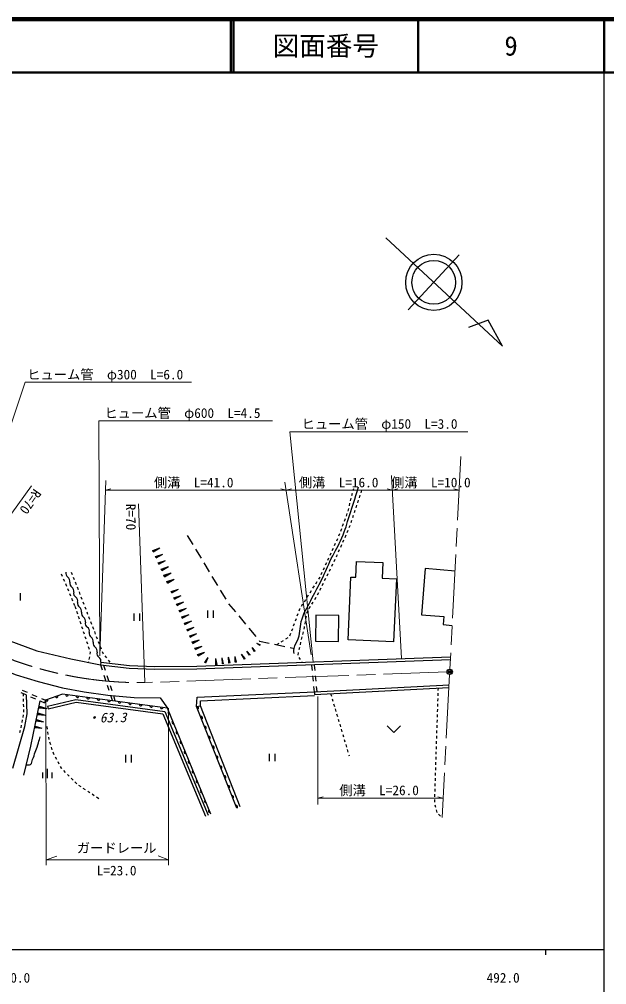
# Model space of a CAD drawing. Units: millimetres, scale not verified. Extents: x 40000 to 680000, y 20000 to 380000.
# Drawn here: x 468912 to 579500, y 198357 to 380000 of the extents above; entities that cross this region are included whole.
import ezdxf
from ezdxf.enums import TextEntityAlignment as Align

# ---------------------------------------------------------------- set-up
doc = ezdxf.new("R2010")
doc.units = ezdxf.units.MM
doc.header["$LTSCALE"] = 1000
doc.header["$PDMODE"] = 32
doc.header["$PDSIZE"] = 500
doc.linetypes.add('CHAIN', pattern=[18.5, 12, -1.5, 3.5, -1.5])
for name, color, linetype, lineweight in [('M-BGD', 7, 'Continuous', 25), ('M-BMK', 2, 'CHAIN', 13), ('M-BMK-SRVR', 3, 'Continuous', 25), ('M-STR-HTXT', 7, 'Continuous', 13), ('M-TTL', 2, 'Continuous', 140), ('M-TTL-BAND', 7, 'Continuous', 25), ('M-TTL-LINE', 7, 'Continuous', 50), ('M-TTL-TXT', 7, 'Continuous', 50)]:
    doc.layers.add(name, color=color, linetype=linetype, lineweight=lineweight)
doc.layers.add('M-OTRS', color=6, linetype='Continuous')
doc.styles.add('ＭＳ ゴシック', font='')
doc.styles.get('ＭＳ ゴシック').set_extended_font_data('MS Gothic')

msp = doc.modelspace()

# ---------------------------------------------------------------- linework, layer by layer
at = {"layer": 'M-BGD'}
for p, q in [((537890, 338910), (559885, 318508)), ((551747, 335684), (542146, 325334)), ((557203, 323402), (553509, 322015)), ((559885, 318508), (557203, 323402)), ((531536, 290385), (531657, 290871)), ((531778, 291356), (531867, 291712)), ((533355, 291404), (533200, 290929)), ((531050, 288445), (531172, 288930)), ((531293, 289415), (531414, 289900)), ((532732, 289503), (532576, 289028)), ((533044, 290453), (532888, 289978)), ((530488, 286529), (530664, 286997)), ((530808, 287475), (530929, 287960)), ((532108, 287603), (531952, 287128)), ((532420, 288553), (532264, 288078)), ((530137, 285593), (530313, 286061)), ((531484, 285703), (531328, 285228)), ((531796, 286653), (531640, 286178)), ((529435, 283720), (529610, 284188)), ((529786, 284656), (529961, 285124)), ((530776, 283835), (530574, 283378)), ((531149, 284680), (530977, 284293)), ((531172, 284753), (531149, 284680)), ((500542, 282870), (501575, 281157)), ((528674, 281872), (528882, 282326)), ((529084, 282784), (529259, 283252)), ((529968, 282006), (529766, 281548)), ((530372, 282920), (530170, 282463)), ((494029, 280079), (495374, 280529)), ((494144, 279822), (494029, 280079)), ((494087, 279950), (495374, 280529)), ((494144, 279822), (495374, 280529)), ((502091, 280301), (503123, 278588)), ((527839, 280054), (528047, 280509)), ((528256, 280963), (528465, 281417)), ((529160, 280176), (528958, 279718)), ((529564, 281091), (529362, 280633)), ((494555, 278908), (495911, 279362)), ((494671, 278649), (494555, 278908)), ((494613, 278779), (495911, 279362)), ((494671, 278649), (495911, 279362)), ((495081, 277736), (496449, 278193)), ((495140, 277605), (496449, 278193)), ((495199, 277474), (496449, 278193)), ((527004, 278237), (527212, 278691)), ((527421, 279146), (527630, 279600)), ((528326, 278359), (528105, 277910)), ((528634, 278983), (528547, 278807)), ((528756, 279261), (528634, 278983)), ((495199, 277474), (495081, 277736)), ((495609, 276561), (496988, 277021)), ((495728, 276297), (495609, 276561)), ((495668, 276429), (496988, 277021)), ((495728, 276297), (496988, 277021)), ((503640, 277732), (504672, 276019)), ((526169, 276420), (526377, 276874)), ((526586, 277328), (526795, 277783)), ((527442, 276564), (527221, 276116)), ((527884, 277461), (527663, 277013)), ((476811, 275668), (477005, 275208)), ((477199, 274747), (477393, 274286)), ((478709, 275997), (478889, 275531)), ((479070, 275064), (479251, 274598)), ((496138, 275383), (497528, 275848)), ((496257, 275117), (496138, 275383)), ((496198, 275250), (497528, 275848)), ((496257, 275117), (497528, 275848)), ((496668, 274204), (498069, 274672)), ((496728, 274070), (498069, 274672)), ((496788, 273936), (498069, 274672)), ((505188, 275162), (506221, 273449)), ((525276, 274634), (525527, 275023)), ((525527, 275023), (525543, 275057)), ((525751, 275511), (525960, 275965)), ((526559, 274770), (526338, 274322)), ((527000, 275667), (526780, 275219)), ((477588, 273825), (477782, 273365)), ((477976, 272904), (478170, 272443)), ((479431, 274132), (479612, 273666)), ((479792, 273199), (479973, 272733)), ((496788, 273936), (496668, 274204)), ((497487, 272335), (498908, 272773)), ((497544, 272198), (498908, 272773)), ((497602, 272062), (498908, 272773)), ((506737, 272593), (507769, 270880)), ((523646, 272115), (523918, 272535)), ((524189, 272955), (524461, 273375)), ((524732, 273795), (525004, 274215)), ((525675, 272976), (525454, 272527)), ((526117, 273873), (525896, 273425)), ((469088, 272026), (469088, 270626)), ((478364, 271982), (478558, 271522)), ((478753, 271061), (478947, 270600)), ((480153, 272267), (480334, 271801)), ((480514, 271334), (480695, 270868)), ((497602, 272062), (497487, 272335)), ((497990, 271141), (499401, 271577)), ((498104, 270871), (497990, 271141)), ((498047, 271006), (499401, 271577)), ((498104, 270871), (499401, 271577)), ((522578, 270424), (522844, 270848)), ((523110, 271271), (523376, 271694)), ((524718, 271222), (524462, 270792)), ((525231, 272080), (524975, 271651)), ((479141, 270139), (479335, 269679)), ((479376, 269581), (479533, 269107)), ((480875, 270402), (481056, 269936)), ((481236, 269469), (481417, 269003)), ((498492, 269950), (499893, 270382)), ((498605, 269681), (498492, 269950)), ((498549, 269816), (499893, 270382)), ((498605, 269681), (499893, 270382)), ((498993, 268761), (500385, 269190)), ((499050, 268627), (500385, 269190)), ((499106, 268494), (500385, 269190)), ((508312, 270042), (509587, 268502)), ((521589, 268694), (521728, 269072)), ((521728, 269072), (521780, 269155)), ((522046, 269578), (522312, 270001)), ((523693, 269504), (523436, 269075)), ((524205, 270363), (523949, 269934)), ((479691, 268632), (479848, 268158)), ((480005, 267683), (480162, 267208)), ((481598, 268537), (481778, 268070)), ((481959, 267604), (482139, 267138)), ((490477, 268192), (490477, 266792)), ((491527, 268192), (491527, 266792)), ((499106, 268494), (498993, 268761)), ((499494, 267573), (500875, 267999)), ((499606, 267308), (499494, 267573)), ((499550, 267440), (500875, 267999)), ((499606, 267308), (500875, 267999)), ((504346, 268756), (504346, 267356)), ((505396, 268756), (505396, 267356)), ((510225, 267732), (511501, 266191)), ((520901, 266816), (521073, 267286)), ((521245, 267755), (521417, 268225)), ((522912, 267696), (522824, 267204)), ((523039, 268410), (523000, 268188)), ((523180, 268646), (523039, 268410)), ((480320, 266734), (480477, 266259)), ((480634, 265784), (480792, 265310)), ((482320, 266672), (482500, 266205)), ((482681, 265739), (482861, 265273)), ((499994, 266387), (501365, 266811)), ((500105, 266124), (499994, 266387)), ((500049, 266256), (501365, 266811)), ((500105, 266124), (501365, 266811)), ((500493, 265204), (501854, 265624)), ((500603, 264943), (500493, 265204)), ((500548, 265073), (501854, 265624)), ((500603, 264943), (501854, 265624)), ((512139, 265421), (513415, 263881)), ((520213, 264938), (520385, 265408)), ((520557, 265877), (520729, 266347)), ((522526, 265536), (522456, 265238)), ((522560, 265727), (522526, 265536)), ((522736, 266712), (522648, 266219)), ((480949, 264835), (481106, 264361)), ((481263, 263886), (481421, 263411)), ((483042, 264807), (483222, 264340)), ((483403, 263874), (483584, 263408)), ((500991, 264022), (502342, 264439)), ((501100, 263763), (500991, 264022)), ((501046, 263892), (502342, 264439)), ((501100, 263763), (502342, 264439)), ((519080, 263417), (519501, 263687)), ((519869, 263999), (520041, 264469)), ((522112, 263778), (521998, 263291)), ((522341, 264752), (522227, 264265)), ((481578, 262937), (481735, 262462)), ((481892, 261988), (482050, 261513)), ((483764, 262941), (483945, 262475)), ((484125, 262009), (484306, 261543)), ((501488, 262842), (502830, 263256)), ((501597, 262585), (501488, 262842)), ((501543, 262713), (502830, 263256)), ((501597, 262585), (502830, 263256)), ((501985, 261664), (503316, 262075)), ((502093, 261409), (501985, 261664)), ((502039, 261536), (503316, 262075)), ((502093, 261409), (503316, 262075)), ((513256, 261103), (512736, 261794)), ((513325, 261155), (512736, 261794)), ((513187, 261051), (512736, 261794)), ((514231, 262261), (513608, 262564)), ((514261, 262324), (513608, 262564)), ((514201, 262199), (513608, 262564)), ((514052, 263111), (514126, 263022)), ((514126, 263022), (515971, 262636)), ((514261, 262324), (514201, 262199)), ((516949, 262431), (518907, 262021)), ((517397, 262337), (517818, 262607)), ((518238, 262877), (518659, 263147)), ((519886, 261816), (520747, 261636)), ((521658, 261831), (521551, 261342)), ((521883, 262805), (521769, 262318)), ((482098, 260059), (482010, 259567)), ((482250, 260908), (482186, 260551)), ((482207, 261038), (482250, 260908)), ((484486, 261076), (484611, 260754)), ((484611, 260754), (484705, 260632)), ((485012, 260237), (485318, 259841)), ((502481, 260488), (503802, 260896)), ((502588, 260235), (502481, 260488)), ((502534, 260361), (503802, 260896)), ((502588, 260235), (503802, 260896)), ((503847, 258991), (504440, 259916)), ((503944, 258941), (504440, 259916)), ((504041, 258892), (504440, 259916)), ((507269, 258728), (507116, 259848)), ((507381, 258744), (507116, 259848)), ((507157, 258713), (507116, 259848)), ((508477, 258893), (508329, 259976)), ((508585, 258908), (508329, 259976)), ((508368, 258878), (508329, 259976)), ((509676, 259057), (509534, 260102)), ((509781, 259071), (509534, 260102)), ((509572, 259042), (509534, 260102)), ((511376, 259688), (510732, 260544)), ((511461, 259752), (510732, 260544)), ((511290, 259624), (510732, 260544)), ((511461, 259752), (511290, 259624)), ((512319, 260397), (511777, 261117)), ((512391, 260452), (511777, 261117)), ((512247, 260343), (511777, 261117)), ((512391, 260452), (512247, 260343)), ((513325, 261155), (513187, 261051)), ((521444, 260854), (521337, 260365)), ((521526, 259933), (521803, 259516)), ((481922, 259074), (481908, 258991)), ((484275, 259020), (484220, 258523)), ((484220, 258523), (484529, 257572)), ((484765, 258462), (485074, 257511)), ((485624, 259446), (485930, 259051)), ((504041, 258892), (503847, 258991)), ((506054, 258563), (505896, 259720)), ((506170, 258578), (505896, 259720)), ((505939, 258547), (505896, 259720)), ((506170, 258578), (505939, 258547)), ((507381, 258744), (507157, 258713)), ((508585, 258908), (508368, 258878)), ((509781, 259071), (509572, 259042)), ((522080, 259100), (522122, 259037)), ((524096, 257451), (524000, 258446)), ((524596, 257477), (524500, 258473)), ((484838, 256621), (485147, 255670)), ((485383, 256560), (485692, 255609)), ((524287, 255460), (524192, 256455)), ((524787, 255486), (524691, 256482)), ((485456, 254719), (485765, 253768)), ((486001, 254658), (486310, 253707)), ((524479, 253469), (524383, 254465)), ((524479, 253469), (549824, 254807)), ((524505, 252970), (549798, 254305)), ((524978, 253496), (524883, 254491)), ((469194, 253326), (470114, 252933)), ((469446, 253762), (470365, 253369)), ((469616, 253146), (469628, 252646)), ((471033, 252539), (471952, 252146)), ((471285, 252975), (472204, 252582)), ((486074, 252817), (486383, 251865)), ((486619, 252756), (486928, 251805)), ((524479, 253469), (524505, 252970)), ((527521, 253129), (527664, 252650)), ((547711, 253197), (547695, 252697)), ((547743, 254196), (547727, 253696)), ((469640, 252146), (469653, 251646)), ((469665, 251146), (469677, 250647)), ((472599, 250475), (472661, 250770)), ((472661, 250770), (474102, 250315)), ((472872, 251752), (473645, 251421)), ((473123, 252188), (473841, 251881)), ((473841, 251881), (473645, 251421)), ((474213, 250735), (474331, 250249)), ((502301, 250729), (503007, 250846)), ((527806, 252170), (527948, 251691)), ((528091, 251212), (528233, 250732)), ((547647, 251198), (547631, 250698)), ((547679, 252197), (547663, 251697)), ((469651, 249152), (469555, 248662)), ((469690, 250147), (469702, 249647)), ((472337, 249221), (472396, 249503)), ((472337, 249221), (473775, 249067)), ((472366, 249362), (473775, 249067)), ((472396, 249503), (473775, 249067)), ((472599, 250475), (474102, 250315)), ((472630, 250623), (474102, 250315)), ((528375, 250253), (528518, 249774)), ((528660, 249295), (528802, 248815)), ((547583, 249199), (547567, 248699)), ((547615, 250198), (547599, 249699)), ((469267, 247190), (469171, 246699)), ((469459, 248171), (469363, 247680)), ((472077, 247979), (472133, 248249)), ((472077, 247979), (473451, 247832)), ((472105, 248114), (473451, 247832)), ((472133, 248249), (473451, 247832)), ((528945, 248336), (529087, 247857)), ((529229, 247377), (529372, 246898)), ((538177, 247038), (539427, 245788)), ((540677, 247038), (539427, 245788)), ((547519, 247200), (547503, 246700)), ((547551, 248199), (547535, 247700)), ((469075, 246208), (468979, 245718)), ((471820, 246750), (471873, 247007)), ((471820, 246750), (473131, 246610)), ((471846, 246878), (473131, 246610)), ((471873, 247007), (473131, 246610)), ((474230, 246443), (474158, 246938)), ((474375, 245453), (474302, 245948)), ((529514, 246419), (529656, 245939)), ((529799, 245460), (529941, 244981)), ((547487, 246200), (547471, 245701)), ((474520, 244464), (474447, 244959)), ((474820, 243511), (474666, 243986)), ((530083, 244501), (530226, 244022)), ((530368, 243543), (530510, 243064)), ((547423, 244201), (547407, 243702)), ((547455, 245201), (547439, 244701)), ((475129, 242560), (474975, 243035)), ((475327, 241948), (475283, 242084)), ((475495, 241633), (475327, 241948)), ((515961, 241806), (515961, 240406)), ((517011, 241806), (517011, 240406)), ((530653, 242584), (530795, 242105)), ((530937, 241626), (531000, 241414)), ((547359, 242202), (547343, 241703)), ((547391, 243202), (547375, 242702)), ((475967, 240751), (475731, 241192)), ((476439, 239870), (476203, 240311)), ((488898, 241581), (488898, 240181)), ((489948, 241581), (489948, 240181)), ((547294, 240203), (547278, 239704)), ((547327, 241203), (547310, 240703)), ((473346, 237224), (473346, 238274)), ((474221, 237224), (474221, 238974)), ((475096, 237224), (475096, 238274)), ((476862, 239079), (476675, 239429)), ((476934, 239005), (476862, 239079)), ((477633, 238290), (477283, 238648)), ((547230, 238204), (547214, 237705)), ((547262, 239204), (547246, 238704)), ((478332, 237575), (477983, 237933)), ((479031, 236860), (478682, 237218)), ((479730, 236145), (479381, 236503)), ((547166, 236205), (547150, 235706)), ((547198, 237205), (547182, 236705)), ((480548, 235572), (480133, 235851)), ((481378, 235014), (480963, 235293)), ((482208, 234456), (481793, 234735)), ((547134, 235206), (547118, 234706)), ((483038, 233899), (482623, 234177)), ((483868, 233341), (483453, 233620)), ((547070, 233207), (547054, 232707)), ((547102, 234206), (547086, 233707)), ((547119, 232217), (547252, 231735)), ((547385, 231253), (547518, 230771)), ((547858, 230414), (548223, 230073))]:
    msp.add_line(p, q, dxfattribs=at)
for points in [[(371401, 305125), (377470, 305067), (381965, 304763), (386885, 303943), (391410, 302759), (395996, 301271), (400612, 299388), (404560, 297384), (407809, 295562), (411939, 292768), (417193, 289154), (430586, 279830), (452122, 264680), (455011, 262811), (459835, 260116), (463568, 258485), (468347, 256670), (472447, 255395), (477063, 254211), (481132, 253451), (485566, 252814), (490516, 252419), (495406, 252358), (496788, 250407)], [(426789, 290096), (439383, 280074), (446456, 275137), (455196, 268998), (458933, 266796), (464871, 263861), (472210, 261192), (478615, 259657), (484220, 258523)], [(550940, 276179), (545353, 276656), (544612, 267977), (548825, 267618), (548696, 266102), (550408, 265956)], [(484275, 259020), (489662, 258421), (494413, 258228), (502320, 258319), (550098, 260051)], [(484220, 258523), (489624, 257923), (494405, 257728), (502332, 257819), (550072, 259550)], [(467683, 239103), (469973, 246960), (470407, 249329), (470253, 252873)], [(504995, 230457), (496788, 250407), (477055, 253025), (473841, 251881)], [(509842, 231581), (502301, 250729), (502380, 252466), (524479, 253469)], [(510493, 231837), (503007, 250846), (503050, 251796), (524510, 252770)], [(469776, 237761), (471078, 243209), (472867, 251754)], [(474213, 250735), (479582, 252038), (496282, 249748), (504455, 230245)], [(474331, 250249), (479608, 251530), (495931, 249292), (503993, 230052)]]:
    msp.add_lwpolyline(points, dxfattribs=at)
for points in [[(530807, 263245), (531341, 275055), (532276, 275012), (532411, 277993), (537348, 277770), (537216, 274848), (539897, 274727), (539360, 262858)], [(524703, 262995), (529015, 262935), (529084, 267797), (524771, 267857)]]:
    msp.add_lwpolyline(points, close=True, dxfattribs=at)
for radius in [5294, 4118]:
    msp.add_circle((546947, 330509), radius, dxfattribs=at)
for centre, radius, start, end in [((478609, 275780), 925, 168.10253, 234.27655), ((477529, 274278), 925, 348.10253, 54.27655), ((479340, 273896), 925, 168.10253, 234.27655), ((478259, 272394), 925, 348.10253, 54.27655), ((480070, 272013), 925, 168.10253, 234.27655), ((478989, 270511), 925, 348.10253, 54.27655), ((480800, 270129), 925, 168.10253, 234.27655), ((479720, 268627), 925, 348.10253, 54.27655), ((481530, 268246), 925, 168.10253, 234.27655), ((480450, 266744), 925, 348.10253, 54.27655), ((482260, 266363), 925, 168.10253, 234.27655), ((481180, 264861), 925, 348.10253, 54.27655), ((482990, 264479), 925, 168.10253, 234.27655), ((481910, 262977), 925, 348.10253, 54.27655), ((483720, 262596), 925, 168.10253, 234.27655), ((482640, 261094), 925, 348.10253, 54.27655), ((484450, 260713), 925, 168.10253, 234.27655), ((483370, 259211), 925, 348.10253, 54.27655), ((475961, 252635), 250, 199.59932, 19.59932), ((477886, 252915), 250, 172.44155, 352.44155), ((479869, 252652), 250, 172.44155, 352.44155), ((474077, 251965), 250, 199.59932, 19.59932), ((481852, 252389), 250, 172.44155, 352.44155), ((483834, 252126), 250, 172.44155, 352.44155), ((485817, 251863), 250, 172.44155, 352.44155), ((487800, 251600), 250, 172.44155, 352.44155), ((489782, 251336), 250, 172.44155, 352.44155), ((491765, 251073), 250, 172.44155, 352.44155), ((493747, 250810), 250, 172.44155, 352.44155), ((502422, 250422), 250, 291.49524, 111.49524), ((495730, 250547), 250, 172.44155, 352.44155), ((497143, 249544), 250, 112.36086, 292.36086), ((497904, 247695), 250, 112.36086, 292.36086), ((503155, 248562), 250, 291.49524, 111.49524), ((498665, 245845), 250, 112.36086, 292.36086), ((503888, 246701), 250, 291.49524, 111.49524), ((499425, 243995), 250, 112.36086, 292.36086), ((504620, 244840), 250, 291.49524, 111.49524), ((500186, 242146), 250, 112.36086, 292.36086), ((505353, 242979), 250, 291.49524, 111.49524), ((500947, 240296), 250, 112.36086, 292.36086), ((506086, 241118), 250, 291.49524, 111.49524), ((501708, 238447), 250, 112.36086, 292.36086), ((506819, 239257), 250, 291.49524, 111.49524), ((502469, 236597), 250, 112.36086, 292.36086), ((507552, 237396), 250, 291.49524, 111.49524), ((503230, 234747), 250, 112.36086, 292.36086), ((508285, 235535), 250, 291.49524, 111.49524), ((503991, 232898), 250, 112.36086, 292.36086), ((509018, 233674), 250, 291.49524, 111.49524), ((504752, 231048), 250, 112.36086, 292.36086), ((509750, 231813), 250, 291.49524, 111.49524)]:
    msp.add_arc(centre, radius, start, end, dxfattribs=at)
for points, knots in [([(520644, 260698), (520592, 261101), (520604, 261272), (520644, 261636), (520727, 262408), (521189, 262723), (521436, 263459), (521909, 264867), (521650, 265794), (522137, 267197), (522706, 268836), (523299, 269641), (524076, 271192), (524740, 272516), (525178, 273224), (525828, 274556), (526577, 276090), (526904, 276992), (527650, 278527), (528403, 280076), (528978, 280870), (529659, 282452), (530342, 284037), (530545, 284994), (531084, 286633), (531774, 288731), (531975, 289414), (532766, 292030)], [0, 0, 0, 0, 1, 1, 1, 2, 2, 2, 3, 3, 3, 4, 4, 4, 5, 5, 5, 6, 6, 6, 7, 7, 7, 8, 8, 8, 9, 9, 9, 9]), ([(470250, 239746), (470525, 239689), (470754, 239666), (471015, 239814), (471353, 240005), (471269, 240364), (471410, 240725), (471823, 241780), (472026, 242382), (472382, 243458), (472577, 244049), (472641, 244241), (472868, 244977)], [0, 0, 0, 0, 1, 1, 1, 2, 2, 2, 3, 3, 3, 4, 4, 4, 4])]:
    msp.add_open_spline(points, degree=3, knots=knots, dxfattribs=at)
at = {"layer": 'M-BMK'}
for p, q in [((552067, 297764), (549976, 257717)), ((549450, 257200), (492534, 255200)), ((549924, 256719), (548518, 229798))]:
    msp.add_line(p, q, dxfattribs=at)
msp.add_arc((491699, 325111), 69916, 243.23813, 270.68483, dxfattribs=at)
at = {"layer": 'M-BMK-SRVR'}
msp.add_circle((549950, 257218), 500, dxfattribs=at)
at = {"layer": 'M-OTRS'}
msp.add_point((549950, 257218), dxfattribs=at)
at = {"layer": 'M-STR-HTXT'}
for p, q in [((485235, 293227), (484082, 260247)), ((518903, 292903), (523878, 260428)), ((539011, 294141), (540845, 259716)), ((452882, 266960), (471223, 292214)), ((485171, 291383), (486171, 291633)), ((485171, 291383), (519164, 291383)), ((519164, 291383), (518164, 291633)), ((519164, 291383), (520164, 291633)), ((519164, 291383), (539174, 291383)), ((539174, 291383), (538174, 291633)), ((539174, 291383), (540174, 291633)), ((539174, 291383), (551710, 291383)), ((551710, 291383), (550710, 291633)), ((492534, 255200), (491351, 288865)), ((525107, 252603), (525107, 232266)), ((473884, 251847), (473977, 220854)), ((496977, 250371), (496977, 220854)), ((525107, 233467), (526107, 233717)), ((525107, 233467), (548678, 233467)), ((548678, 233467), (547678, 233717)), ((473977, 221823), (475977, 222509)), ((473977, 221823), (496977, 221823)), ((496977, 221823), (495055, 222578))]:
    msp.add_line(p, q, dxfattribs=at)
for points in [[(455748, 269172), (470047, 311696), (501359, 311696)], [(484082, 260247), (483857, 304448), (516557, 304448)], [(553352, 302409), (519863, 302409), (524253, 259114)]]:
    msp.add_lwpolyline(points, dxfattribs=at)
at = {"layer": 'M-TTL'}
msp.add_line((680000, 380000), (40000, 380000), dxfattribs=at)
at = {"layer": 'M-TTL-BAND'}
for p, q in [((579000, 20000), (579000, 370000)), ((40000, 205000), (579000, 205000)), ((568000, 205000), (568000, 204000))]:
    msp.add_line(p, q, dxfattribs=at)
at = {"layer": 'M-TTL-LINE'}
for p, q in [((508747, 380000), (508747, 370000)), ((509247, 380000), (509247, 370000)), ((543997, 380000), (543997, 370000)), ((579000, 380000), (579000, 370000)), ((40000, 370000), (680000, 370000))]:
    msp.add_line(p, q, dxfattribs=at)

# ---------------------------------------------------------------- texts
at = {"layer": 'M-BGD', "style": 'ＭＳ ゴシック', "oblique": 15}
msp.add_text('・63.3', height=1833, rotation=0.546, dxfattribs=at).set_placement((481572, 248589), align=Align.MIDDLE_LEFT)
at = {"layer": 'M-STR-HTXT', "style": 'ＭＳ ゴシック'}
for s, p in [('ヒューム管\u3000φ300  L=6.0', (485087, 311696)), ('ヒューム管\u3000φ600  L=4.5', (499633, 304448)), ('ヒューム管\u3000φ150  L=3.0', (536731, 302409)), ('側溝\u3000L=41.0', (501739, 291383)), ('側溝\u3000L=16.0', (529027, 291383)), ('側溝\u3000L=10.0', (546392, 291383)), ('側溝\u3000L=26.0', (536650, 233467)), ('ガードレール', (487239, 222624)), ('L=23.0', (487239, 218370))]:
    msp.add_text(s, height=1833, dxfattribs=at).set_placement(p, align=Align.BOTTOM_CENTER)
for rotation, p in [(235.349, (471017, 289243)), (270.725, (489919, 286355))]:
    msp.add_text('R=70', height=1833, rotation=rotation, dxfattribs=at).set_placement(p, align=Align.MIDDLE_CENTER)
at = {"layer": 'M-TTL-BAND', "style": 'ＭＳ ゴシック'}
for s, p in [('400.0', (467844, 198195)), ('492.0', (560000, 198195))]:
    msp.add_text(s, height=1833, dxfattribs=at).set_placement(p, align=Align.BOTTOM_CENTER)
at = {"layer": 'M-TTL-TXT', "style": 'ＭＳ ゴシック'}
for s, p in [('図面番号', (526622, 375000)), ('9', (561497, 375000))]:
    msp.add_text(s, height=3666, dxfattribs=at).set_placement(p, align=Align.MIDDLE_CENTER)

doc.saveas('drawing.dxf')
